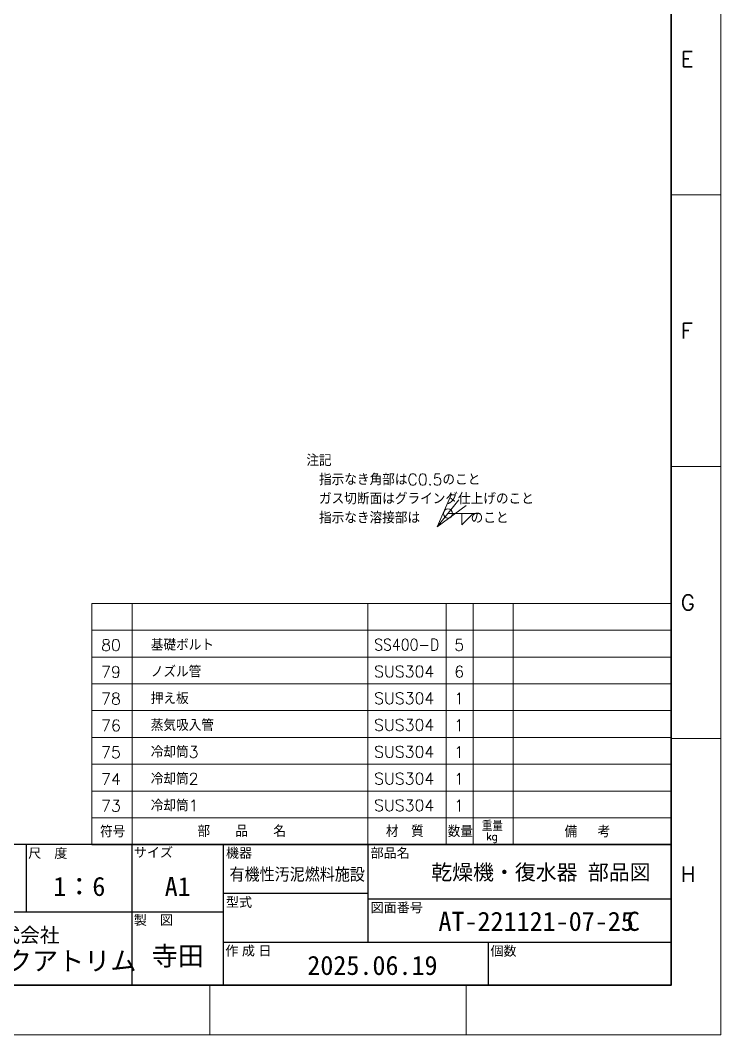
# Model space of a CAD drawing. Header units: millimetres. Extents: x 0 to 4969, y -29 to 3498.
# Drawn here: x 3872 to 4969, y 0 to 1590 of the extents above; entities that cross this region are included whole.
import ezdxf
from ezdxf.enums import TextEntityAlignment as Align

# ---------------------------------------------------------------- set-up
doc = ezdxf.new("R2010")
doc.units = ezdxf.units.MM
doc.header["$LTSCALE"] = 2.4
for name, color, linetype, lineweight in [('07_TEXT', 3, 'Continuous', 13), ('08_DIM', 3, 'Continuous', 13), ('90_FRAME', 5, 'Continuous', 35)]:
    doc.layers.add(name, color=color, linetype=linetype, lineweight=lineweight)
doc.layers.add('91_BLANK', color=5, linetype='Continuous', lineweight=0, plot=False)
doc.styles.add('KSS_TXT', font='txt.shx', dxfattribs={"bigfont": 'extfont2.shx'})
doc.styles.add('MS_G', font='MS Gothic.ttf')
doc.styles.get("Standard").update_dxf_attribs({"font": 'txt.shx', "bigfont": 'extfont2.shx'})
doc.styles.add('表題用', font='MS PGothic.ttf')
doc.dimstyles.new('KSS_DIM', dxfattribs={"dimscale": 6, "dimtxt": 3, "dimasz": 2.5, "dimexe": 1.25, "dimexo": 0.625, "dimtad": 1, "dimdsep": 46, "dimtxsty": 'KSS_TXT', "dimblk": 'OPEN30', "dimcen": 0, "dimazin": 2, "dimtfac": 0.75, "dimtmove": 0, "dimatfit": 3, "dimldrblk": 'OPEN30', "dimfxl": 1.25, "dimtolj": 1, "dimarcsym": 0})

# ---------------------------------------------------------------- blocks, each defined once
blk = doc.blocks.new('Weld-line')
blk.add_line((0, 0), (1, 0))
blk = doc.blocks.new('Weld10-s5')
blk.add_circle((0, 0), 2)
blk = doc.blocks.new('Weld10-a1')
for p, q in [((5, 0), (0, 5)), ((0, 5), (0, 0)), ((0, 0), (5, 0))]:
    blk.add_line(p, q)
at = {"width": 0.9}
blk.add_attdef('S', text='', height=2.8, dxfattribs=at).set_placement((-2, 1), align=Align.RIGHT)
blk.add_attdef('L', (8, 1), '', height=2.8, dxfattribs=at)
blk = doc.blocks.new('_Open30')
at = {"color": 0, "linetype": 'ByBlock', "lineweight": -2}
for p, q in [((-1, 0.268), (0, 0)), ((0, 0), (-1, -0.268)), ((0, 0), (-1, 0))]:
    blk.add_line(p, q, dxfattribs=at)
blk = doc.blocks.new('Jis_w20130906110600')
blk.add_blockref('Weld10-s5', (0, 0))
at = {"xscale": -1, "rotation": 180}
blk.add_blockref('Weld10-a1', (6, 0), dxfattribs=at)
at = {"layer": '08_DIM', "xscale": 14, "yscale": 14, "zscale": 14}
blk.add_blockref('Weld-line', (0, 0), dxfattribs=at)
at = {"style": 'KSS_TXT', "flags": 1}
blk.add_attdef('JISINFO', (0, 0), '', height=3, dxfattribs=at)
at = {"layer": '08_DIM'}
blk.add_leader([(-4.63, -5.77), (0, 0)], dimstyle='KSS_DIM', dxfattribs=at)

msp = doc.modelspace()

# ---------------------------------------------------------------- linework, layer by layer
at = {"layer": '90_FRAME', "color": 4, "lineweight": 13}
for p, q in [((4969.205, 1316.602), (4891.434, 1316.602)), ((4969.205, 890.619), (4891.434, 890.619)), ((3984.105, 676.052), (3984.105, 298.052)), ((3984.105, 676.052), (4891.434, 676.052)), ((4047.105, 676.052), (4047.105, 298.052)), ((4416.648, 676.052), (4416.648, 298.052)), ((4539.313, 676.052), (4539.313, 298.052)), ((4581.313, 676.052), (4581.313, 298.052)), ((4644.313, 676.052), (4644.313, 298.052)), ((3984.105, 634.052), (4891.434, 634.052)), ((3984.105, 592.052), (4891.434, 592.052)), ((3984.105, 550.052), (4891.434, 550.052)), ((3984.105, 508.052), (4891.434, 508.052)), ((3984.105, 466.052), (4891.434, 466.052)), ((4969.205, 464.636), (4891.434, 464.636)), ((3984.105, 424.052), (4891.434, 424.052)), ((3984.105, 382.052), (4891.434, 382.052)), ((3984.105, 340.052), (4891.434, 340.052)), ((4168.656, 0), (4168.656, 77.424)), ((4570.257, 0), (4570.257, 77.424))]:
    msp.add_line(p, q, dxfattribs=at)
at = {"layer": '90_FRAME', "color": 0, "lineweight": 25}
for p, q in [((3881.634, 191.981), (3881.634, 298.052)), ((4047.105, 77.424), (4047.105, 298.052)), ((4190.076, 77.424), (4190.076, 298.052)), ((4416.648, 298.052), (4416.648, 145.31)), ((4190.076, 221.681), (4416.648, 221.681)), ((4416.648, 213.195), (4891.434, 213.195)), ((4190.076, 191.981), (3703.434, 191.981)), ((4190.076, 145.31), (4891.434, 145.31)), ((4604.891, 145.31), (4604.891, 77.424))]:
    msp.add_line(p, q, dxfattribs=at)
at = {"layer": '90_FRAME', "color": 7, "lineweight": 25}
msp.add_line((3984.105, 298.052), (4891.434, 298.052), dxfattribs=at)
at = {"layer": '90_FRAME'}
msp.add_lwpolyline([(233.075, 77.424), (4891.434, 77.424), (4891.434, 3407.747), (233.075, 3407.747)], close=True, dxfattribs=at)
at = {"layer": '90_FRAME', "color": 0, "lineweight": 25}
msp.add_lwpolyline([(3703.434, 77.424), (4891.434, 77.424), (4891.434, 298.052), (3703.434, 298.052)], close=True, dxfattribs=at)
at = {"layer": '91_BLANK'}
msp.add_lwpolyline([(0, 0), (4969.205, 0), (4969.205, 3497.519), (0, 3497.519)], close=True, dxfattribs=at)

# ---------------------------------------------------------------- block references
at = {"layer": '08_DIM', "xscale": 3.599999999999999, "yscale": 3.599999999999999, "zscale": 3.599999999999999}
msp.add_blockref('Jis_w20130906110600', (4541.903, 817.232), dxfattribs=at)

# ---------------------------------------------------------------- texts
at = {"layer": '07_TEXT', "ltscale": 2, "insert": (4320.092, 909.524), "char_height": 18, "attachment_point": 1}
msp.add_mtext_dynamic_manual_height_columns('注記\\P\u3000指示なき角部はC0.5のこと\\P\u3000ガス切断面はグラインダ仕上げのこと\\P\u3000指示なき溶接部は\u3000\u3000\u3000\u3000のこと', width=418.34135, gutter_width=15, heights=[0], dxfattribs=at)
at = {"layer": '07_TEXT', "color": 1, "ltscale": 2, "insert": (4822.135, 192.784), "char_height": 30, "attachment_point": 1, "style": 'MS_G'}
msp.add_mtext_dynamic_manual_height_columns('C', width=56.84259, gutter_width=15, heights=[34.337], dxfattribs=at)
at = {"layer": '90_FRAME', "color": 0, "lineweight": 13, "style": 'KSS_TXT'}
for s, p in [('E', (4906.894, 1529.594)), ('F', (4906.894, 1103.611)), ('G', (4906.894, 677.627)), ('H', (4906.894, 251.644))]:
    msp.add_text(s, height=24, dxfattribs=at).set_placement(p, align=Align.MIDDLE_LEFT)
at = {"layer": '90_FRAME', "color": 3, "lineweight": 13}
for s, height, p in [('基礎ボルト', 18, (4076.366, 602.25)), ('ノズル管', 18, (4076.366, 560.25)), ('SUS304', 18, (4426.316, 560.488)), ('押え板', 18, (4076.366, 518.25)), ('SUS304', 18, (4426.316, 518.488)), ('蒸気吸入管', 18, (4076.366, 476.25)), ('SUS304', 18, (4426.316, 476.488)), ('冷却筒3', 18, (4076.366, 434.25)), ('SUS304', 18, (4426.316, 434.488)), ('冷却筒2', 18, (4076.366, 392.25)), ('SUS304', 18, (4426.316, 392.488)), ('冷却筒1', 18, (4076.366, 350.25)), ('SUS304', 18, (4426.316, 350.488)), ('重量', 15, (4595.033, 319.61)), ('符号', 18, (3996.933, 309.491)), ('部\u3000\u3000品\u3000\u3000名', 18, (4149.526, 310.145)), ('材\u3000質', 18, (4444.658, 309.928)), ('数量', 18, (4541.518, 309.793)), ('備  考', 18, (4724.595, 309.491)), ('kg', 12, (4601.662, 304.933))]:
    msp.add_text(s, height=height, dxfattribs=at).set_placement(p)
at = {"layer": '90_FRAME', "color": 3, "lineweight": 13, "width": 0.9}
msp.add_text('SS400-D', height=18, dxfattribs=at).set_placement((4426.316, 602.488))
at = {"layer": '90_FRAME', "color": 3, "lineweight": 13}
for s, p in [('80', (4014.06, 610.787)), ('5', (4559.498, 611.088)), ('79', (4014.06, 568.787)), ('6', (4559.498, 569.088)), ('78', (4014.06, 526.787)), ('1', (4559.498, 527.088)), ('76', (4014.06, 484.787)), ('1', (4559.498, 485.088)), ('75', (4014.06, 442.787)), ('1', (4559.498, 443.088)), ('74', (4014.06, 400.787)), ('1', (4559.498, 401.088)), ('73', (4014.06, 358.787)), ('1', (4559.498, 359.088))]:
    msp.add_text(s, height=18, dxfattribs=at).set_placement(p, align=Align.MIDDLE_CENTER)
at = {"layer": '90_FRAME', "color": 0, "style": '表題用'}
for s, p in [('尺\u3000度', (3884.325, 284.767)), ('サイズ', (4049.796, 285.886)), ('機器', (4194.154, 285.015)), ('部品名', (4420.725, 285.015)), ('型式', (4194.154, 207.894)), ('図面番号', (4420.725, 199.408)), ('製\u3000図', (4049.796, 179.814)), ('作 成 日', (4193.119, 131.702)), ('個数', (4608.453, 131.287))]:
    msp.add_text(s, height=15, dxfattribs=at).set_placement(p, align=Align.MIDDLE_LEFT)
at = {"layer": '90_FRAME', "color": 0, "style": 'MS_G', "width": 0.9}
msp.add_text('有機性汚泥燃料施設', height=19.2, dxfattribs=at).set_placement((4305.77, 241.926), align=Align.CENTER)
at = {"layer": '90_FRAME', "color": 0, "style": 'MS_G'}
msp.add_text('乾燥機・復水器 部品図', height=24, dxfattribs=at).set_placement((4687.549, 242.788), align=Align.CENTER)
msp.add_text('A1', height=30, dxfattribs=at).set_placement((4118.591, 232.288), align=Align.MIDDLE)
for s, p in [('AT-221121-07-25', (4527.017, 162.772)), ('2025.06.19', (4321.583, 93.719))]:
    msp.add_text(s, height=30, dxfattribs=at).set_placement(p)
at = {"layer": '90_FRAME', "color": 4, "style": 'MS_G'}
msp.add_text('株式会社', height=22.6823, dxfattribs=at).set_placement((3871.534, 156.169), align=Align.MIDDLE_CENTER)
msp.add_text('アクアトリム', height=30, dxfattribs=at).set_placement((3808.405, 100.771))
at = {"layer": '90_FRAME', "color": 0, "style": 'MS_G'}
for tag, p in [('1：6', (3964.369, 232.288)), ('寺田', (4118.591, 124.095))]:
    msp.add_attdef(tag, text='', height=30, dxfattribs=at).set_placement(p, align=Align.MIDDLE)

doc.saveas('drawing.dxf')
